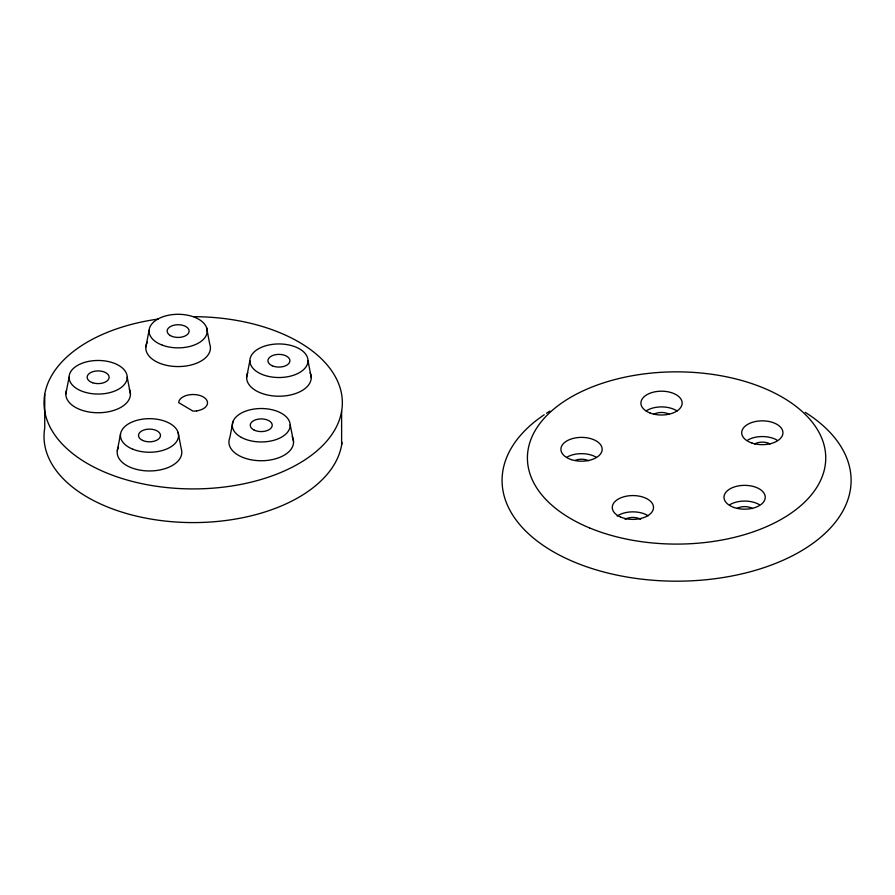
<?xml version="1.0" encoding="UTF-8"?>
<svg xmlns="http://www.w3.org/2000/svg" width="895" height="895" viewBox="0 0 895 895"><rect width="100%" height="100%" fill="white"/><g stroke="black" fill="none" stroke-linecap="round" stroke-linejoin="round"><path stroke-width="1.34" d="M65.827 394.102L69.06 377.265M246.628 377.567L249.85 360.73M117.301 450.744L120.523 434.064M145.863 346.991L149.085 330.244M233.058 421.388L229.791 437.778A32.309 18.65 0 0 0 262.179 460.724A32.309 18.65 0 0 0 292.184 436.726M290.181 424.756L293.526 441.537M178.105 432.486L181.293 448.988A32.309 18.65 0 0 1 147.854 470.927A32.309 18.65 0 0 1 118.442 447.142M308.014 360.73A29.076 16.792 0 0 1 264.394 375.273A29.076 16.792 0 0 1 264.394 346.197A29.076 16.792 0 0 1 308.014 360.73L311.236 377.567M206.555 327.536L209.71 343.982A32.309 18.65 0 0 1 176.539 366.547A32.309 18.65 0 0 1 147.373 342.203M127.213 377.265A29.076 16.792 0 0 1 83.593 391.797A29.076 16.792 0 0 1 83.593 362.721A29.076 16.792 0 0 1 127.213 377.265L130.446 394.102M341.621 411.32L341.621 444.994M44.75 394.27L44.75 427.944A149.163 86.121 0 0 0 180.689 522.288A149.163 86.121 0 0 0 342.002 442.365M194.058 316.673A149.163 86.121 0 0 1 327.604 440.127A149.163 86.121 0 0 1 77.171 456.931A149.163 86.121 0 0 1 158.135 319.079M310.14 372.745A32.309 18.65 0 0 1 278.927 396.216A32.309 18.65 0 0 1 247.725 372.745M129.339 389.269A32.309 18.65 0 0 1 99.188 412.74A32.309 18.65 0 0 1 66.443 390.455M805.22 412.326A174.525 100.766 0 0 1 799.537 551.935A174.525 100.766 0 0 1 557.697 554.184A174.525 100.766 0 0 1 544.205 414.765M546.442 413.289A174.525 100.766 0 0 1 549.899 411.118M736.965 508.427A10.997 6.354 0 0 1 752.516 508.55M754.552 443.976A10.997 6.354 0 0 1 770.103 443.976M653.753 414.318A10.997 6.354 0 0 1 669.303 414.318M575.284 460.332A10.997 6.354 0 0 1 588.653 460.724M625.113 519.268A10.997 6.354 0 0 1 640.663 519.268M730.051 504.556A20.619 11.903 0 0 1 759.217 504.556M617.181 516.046A20.619 11.903 0 0 1 648.193 515.777M566.949 457.144A20.619 11.903 0 0 1 596.115 457.144M646.1 410.906A20.619 11.903 0 0 1 677.112 411.006M747.75 440.049A20.619 11.903 0 0 1 776.916 440.049M196.542 410.917L193.029 411.141L178.698 402.649A14.421 8.323 0 0 1 192.168 394.527A14.421 8.323 0 0 1 207.36 401.564A14.421 8.323 0 0 1 196.542 410.917M241.37 437.409A28.953 16.714 0 0 0 289.409 429.097A28.953 16.714 0 0 0 252.927 409.228A28.953 16.714 0 0 0 241.37 437.409M132.907 449.245A29.076 16.792 0 0 0 178.474 436.861A29.076 16.792 0 0 0 137.103 420.27A29.076 16.792 0 0 0 132.907 449.245M142.562 440.396A10.997 6.354 0 0 0 160.35 436.458A10.997 6.354 0 0 0 145.561 429.533A10.997 6.354 0 0 0 142.562 440.396M162.364 345.179A29.076 16.792 0 0 0 207.17 331.911A29.076 16.792 0 0 0 164.848 316.148A29.076 16.792 0 0 0 162.364 345.179M254.191 430.115A10.997 6.354 0 0 0 272.069 426.333A10.997 6.354 0 0 0 257.447 419.285A10.997 6.354 0 0 0 254.191 430.115M272.304 365.798A10.997 6.354 0 0 0 289.846 361.513A10.997 6.354 0 0 0 274.642 354.879A10.997 6.354 0 0 0 272.304 365.798M170.352 335.569A10.997 6.354 0 0 0 188.755 332.716A10.997 6.354 0 0 0 175.286 324.941A10.997 6.354 0 0 0 170.352 335.569M92.632 382.758A10.997 6.354 0 0 0 109.134 377.265A10.997 6.354 0 0 0 92.632 371.761A10.997 6.354 0 0 0 92.632 382.758M589.581 527.927A149.163 86.121 0 0 0 825.011 466.496A149.163 86.121 0 0 0 615.145 379.491A149.163 86.121 0 0 0 589.581 527.927M620.582 517.03A20.619 11.903 0 0 0 653.372 508.863A20.619 11.903 0 0 0 624.721 496.546A20.619 11.903 0 0 0 620.582 517.03M571.223 459.594A20.619 11.903 0 0 0 602.156 449.279A20.619 11.903 0 0 0 571.223 438.975A20.619 11.903 0 0 0 571.223 459.594M649.971 412.953A20.619 11.903 0 0 0 682.102 403.947A20.619 11.903 0 0 0 652.511 392.39A20.619 11.903 0 0 0 649.971 412.953M752.013 443.059A20.619 11.903 0 0 0 782.946 432.744A20.619 11.903 0 0 0 752.013 422.44A20.619 11.903 0 0 0 752.013 443.059M734.325 507.577A20.619 11.903 0 0 0 765.259 497.262A20.619 11.903 0 0 0 734.325 486.947A20.619 11.903 0 0 0 734.325 507.577"/></g></svg>
